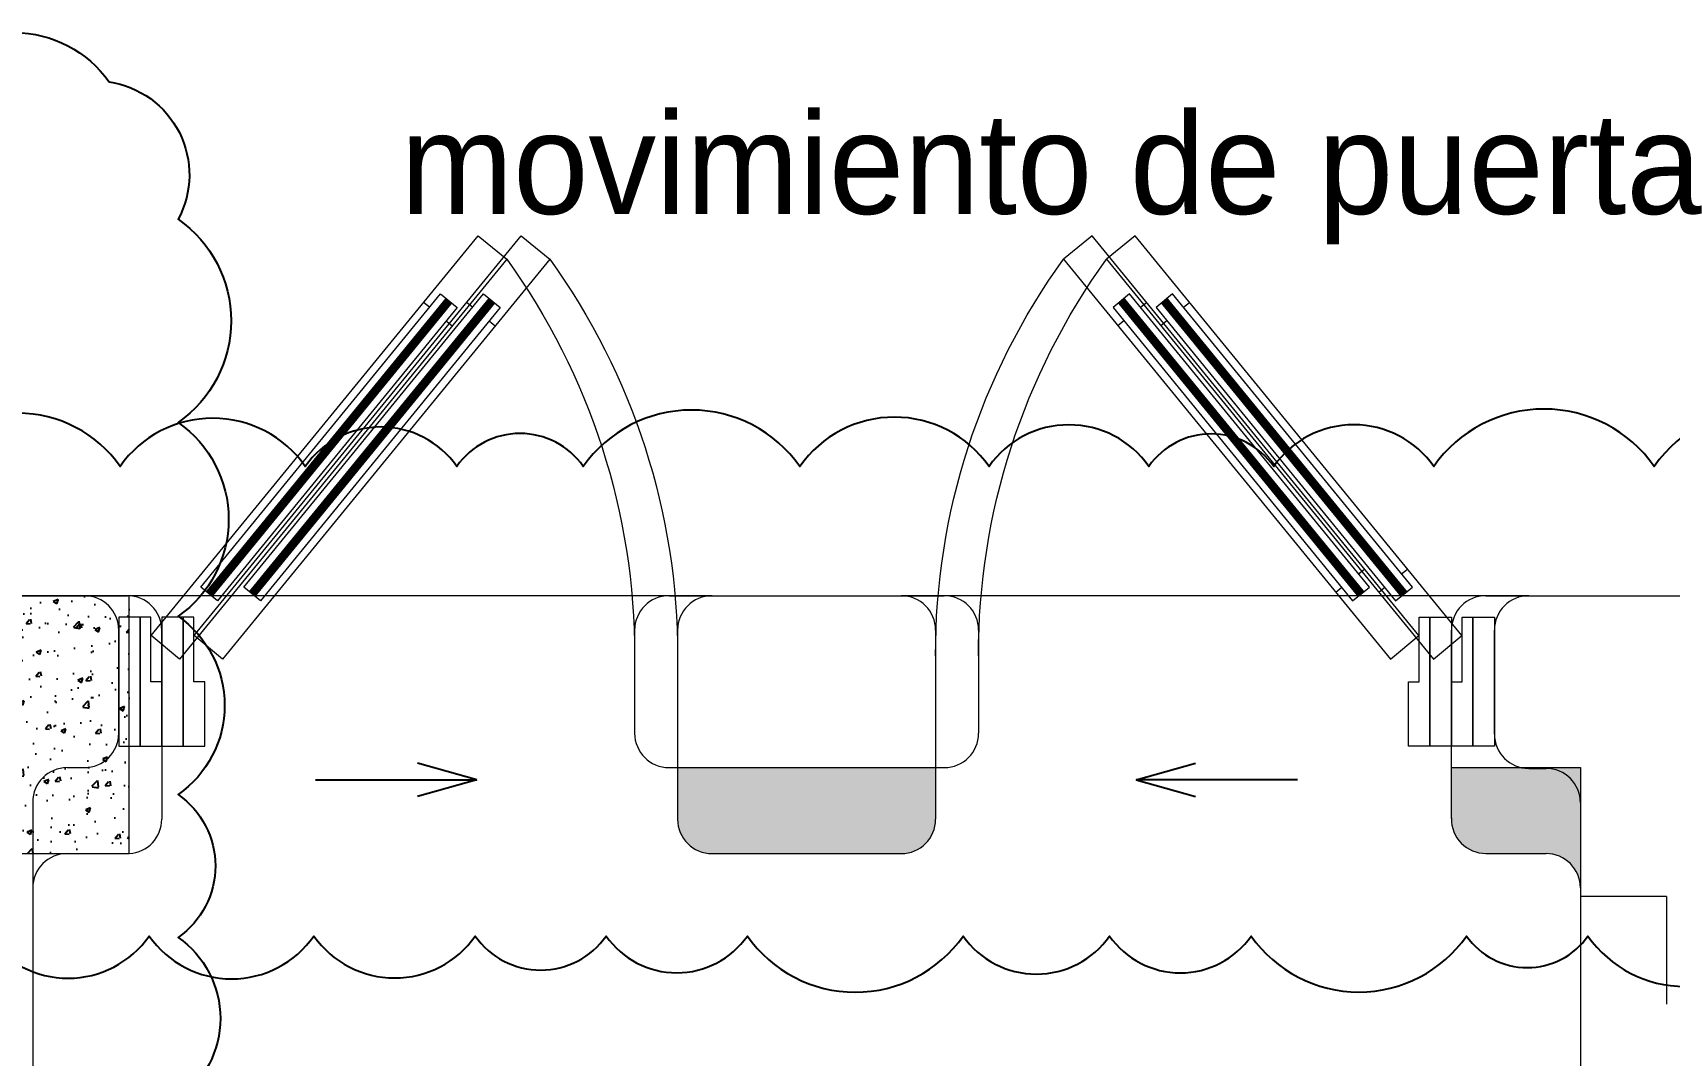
# Model space of a CAD drawing. Header units: metres. Extents: x -232 to 581, y 30 to 789.
# Drawn here: x 105.716 to 107.619, y 676.878 to 678.068 of the extents above; entities that cross this region are included whole.
import ezdxf

# ---------------------------------------------------------------- set-up
doc = ezdxf.new("R2010")
doc.units = ezdxf.units.M
doc.linetypes.add('HIDDEN2', pattern=[0.1875, 0.125, -0.0625])
for name, color, linetype, lineweight in [('A-DOOR', 35, 'Continuous', 5), ('A-WALL', 250, 'Continuous', 20), ('baños', 140, 'Continuous', 0), ('Columnas', 7, 'Continuous', 18), ('piscina', 131, 'Continuous', 0)]:
    doc.layers.add(name, color=color, linetype=linetype, lineweight=lineweight)
doc.layers.add('HATCH', color=8, linetype='Continuous')
doc.layers.add('PISO', color=7, linetype='Continuous', lineweight=5, true_color=0xe6e6e6)
doc.layers.add('RELLENO SECCION', color=8, linetype='Continuous', lineweight=0, transparency=0.4)
doc.styles.get("Standard").update_dxf_attribs({"font": 'arial.ttf'})

# ---------------------------------------------------------------- blocks, each defined once
blk = doc.blocks.new('27.11.2025 LN09 1ER NIVEL')
at = {"layer": 'A-DOOR', "color": 18, "true_color": 0x000000, "extrusion": (0, 0, -1)}
for p, q in [((182.9954, 111.5797), (182.9884, 111.5854)), ((183.8722, 111.5797), (183.8791, 111.5854)), ((183.0147, 111.5639), (183.0217, 111.5582)), ((183.8528, 111.5639), (183.8459, 111.5582)), ((184.1256, 111.2694), (184.1326, 111.2751)), ((184.1063, 111.2536), (184.0993, 111.2479))]:
    blk.add_line(p, q, dxfattribs=at)
for points in [[(-182.6717, 111.1977), (-183.0517, 111.6628), (-183.085, 111.6356), (-182.7045, 111.1705)], [(-184.1958, 111.1977), (-183.8159, 111.6628), (-183.7826, 111.6356), (-184.163, 111.1705)], [(-183.0274, 111.5793), (-182.7486, 111.2381), (-182.7293, 111.254), (-183.008, 111.5952)], [(-183.8402, 111.5793), (-184.1189, 111.2381), (-184.1383, 111.254), (-183.8595, 111.5952)]]:
    blk.add_lwpolyline(points, close=True, dxfattribs=at)
at = {"layer": 'A-DOOR', "color": 18, "true_color": 0x000000}
for points in [[(182.6588, 111.2191), (182.6338, 111.2191), (182.6338, 111.0691), (182.6588, 111.0691)], [(182.6838, 111.0691), (182.6838, 111.1441), (182.6713, 111.1441), (182.6713, 111.2191), (182.6588, 111.2191), (182.6588, 111.0691)], [(184.1838, 111.0691), (184.1838, 111.1441), (184.1963, 111.1441), (184.1963, 111.2191), (184.2088, 111.2191), (184.2088, 111.0691)], [(184.2088, 111.2191), (184.2338, 111.2191), (184.2338, 111.0691), (184.2088, 111.0691)]]:
    blk.add_lwpolyline(points, close=True, dxfattribs=at)
at = {"layer": 'A-DOOR', "color": 18, "true_color": 0x000000, "extrusion": (0, 0, -1)}
for centre, start, end in [((-182.449, 111.1758), 144.1342, 180.1237), ((-184.4186, 111.1758), 359.8764, 35.8659)]:
    blk.add_arc(centre, 0.7848, start, end, dxfattribs=at)
at = {"layer": 'A-WALL', "color": 18, "true_color": 0x000000}
for p, q in [((182.0738, 111.2441), (182.5938, 111.2441)), ((183.2738, 111.2441), (183.5938, 111.2441)), ((184.2738, 111.2441), (185.3938, 111.2441)), ((182.6338, 111.0841), (182.6338, 111.2041)), ((183.2338, 111.2041), (183.2338, 111.0841)), ((183.6338, 111.2041), (183.6338, 111.0841)), ((184.2338, 111.0832), (184.2338, 111.2041)), ((182.5738, 111.0441), (182.5938, 111.0441)), ((183.2738, 111.0441), (183.5938, 111.0441)), ((184.2738, 111.0432), (184.2938, 111.0432)), ((182.5338, 111.0041), (182.5338, 107.5341)), ((184.3338, 111.0032), (184.3338, 109.4841))]:
    blk.add_line(p, q, dxfattribs=at)
for centre, start, end in [((182.5938, 111.2041), 360, 90), ((183.2738, 111.2041), 90, 180), ((183.5938, 111.2041), 0, 90), ((184.2738, 111.2041), 90, 180), ((182.5938, 111.0841), 270, 360), ((183.2738, 111.0841), 180, 270), ((183.5938, 111.0841), 270, 0), ((184.2738, 111.0832), 180, 270), ((182.5738, 111.0041), 90, 180), ((184.2938, 111.0032), 360, 90)]:
    blk.add_arc(centre, 0.04, start, end, dxfattribs=at)
at = {"layer": 'piscina', "color": 18, "true_color": 0x000000, "extrusion": (0, 0, -1), "const_width": 0.01}
for points in [[(-183.0177, 111.5873), (-182.739, 111.246)], [(-183.8498, 111.5873), (-184.1286, 111.246)]]:
    blk.add_lwpolyline(points, dxfattribs=at)
at = {"layer": 'PISO', "color": 18, "true_color": 0x000000}
for p, q in [((183.2738, 111.2441), (182.6338, 111.2441)), ((184.2738, 111.2441), (183.5938, 111.2441))]:
    blk.add_line(p, q, dxfattribs=at)
blk = doc.blocks.new('20.03.2026 LN 09 PRIMER NIVEL ARQ')
at = {"layer": 'HATCH'}
h = blk.add_hatch(dxfattribs=at)
h.set_pattern_fill('AR-CONC', color=1, scale=0.00032)
h.set_pattern_definition([(50, (109.59505, -7.243447), (0.058299094, -0.005100507), [0.006096, -0.067056]), (355, (109.59505, -7.24345), (-0.011277895, 0.06113819), [0.0048768, -0.053644987]), (100.451445, (109.59991, -7.24387), (0.0470212, 0.05603768), [0.005180803, -0.056988878]), (46.1842, (109.59505, -7.22719), (0.086745293, -0.013453545), [0.009144, -0.100584]), (96.63556, (109.60228, -7.22831), (0.07596932, 0.07917636), [0.00777121, -0.085483395]), (351.18415, (109.59505, -7.22719), (0.07596932, 0.07917636), [0.00731519, -0.080467114]), (21, (109.60318, -7.231255), (0.048516605, -0.032724863), [0.006096, -0.067056]), (326, (109.60318, -7.231255), (0.01977665, 0.05894015), [0.0048768, -0.0536448]), (71.451445, (109.607223, -7.23398), (0.068293254, 0.026215286), [0.005180803, -0.05698878]), (37.5, (109.595052, -7.243447), (0.000988353, 0.0270576124), [0, -0.05299456, 0, -0.0544576, 0, -0.053848]), (7.5, (109.595052, -7.243447), (0.021382292, 0.032057784), [0, -0.03104896, 0, -0.05177536, 0, -0.0205232]), (327.5, (109.576927, -7.243447), (0.0433889905, -0.001833198), [0, -0.02032, 0, -0.0633984, 0, -0.0841248]), (317.5, (109.5688, -7.243447), (0.047401338, 0.008136477), [0, -0.026416, 0, -0.04210304, 0, -0.0597408])])
h.paths.add_polyline_path([(1.4263, -42.4932), (1.4263, -42.7932), (2.0263, -42.7932), (2.0263, -42.4932)])
at = {"layer": 'RELLENO SECCION'}
h = blk.add_hatch(color=1, dxfattribs=at)
h.dxf.hatch_style = 1
h.paths.add_polyline_path([(2.664, -42.6932), (2.664, -42.7532, 0.414213), (2.704, -42.7932), (2.924, -42.7932, 0.414214), (2.964, -42.7532), (2.964, -42.6932)])
h = blk.add_hatch(color=1, dxfattribs=at)
h.dxf.hatch_style = 1
edge = h.paths.add_edge_path()
edge.add_line((3.714, -42.6932), (3.564, -42.6932))
edge.add_line((3.564, -42.6932), (3.564, -42.7522))
edge.add_arc((3.604, -42.7531), 0.04, 178.6417, 270)
edge.add_line((3.604, -42.7932), (3.674, -42.7932))
edge.add_arc((3.674, -42.8332), 0.04, 1.9392, 90, ccw=False)
edge.add_line((3.714, -42.8318), (3.714, -42.6932))
at = {"layer": 'A-DOOR', "color": 1, "extrusion": (0, 0, -1)}
for p, q in [((2.4256, -42.1576), (2.4186, -42.1519)), ((3.2024, -42.1576), (3.2094, -42.1519)), ((2.445, -42.1734), (2.4519, -42.1791)), ((3.183, -42.1734), (3.1761, -42.1791)), ((3.4558, -42.4678), (3.4628, -42.4622)), ((3.4365, -42.4837), (3.4295, -42.4893))]:
    blk.add_line(p, q, dxfattribs=at)
for points in [[(-2.1019, -42.5396), (-2.4819, -42.0745), (-2.5152, -42.1017), (-2.1348, -42.5668)], [(-3.5261, -42.5396), (-3.1461, -42.0745), (-3.1128, -42.1017), (-3.4932, -42.5668)], [(-2.4576, -42.1579), (-2.1789, -42.4991), (-2.1595, -42.4833), (-2.4383, -42.1421)], [(-3.1704, -42.1579), (-3.4491, -42.4991), (-3.4685, -42.4833), (-3.1897, -42.1421)]]:
    blk.add_lwpolyline(points, close=True, dxfattribs=at)
at = {"layer": 'A-DOOR', "color": 1}
for points in [[(2.089, -42.5182), (2.064, -42.5182), (2.064, -42.6682), (2.089, -42.6682)], [(2.114, -42.6682), (2.114, -42.5932), (2.1015, -42.5932), (2.1015, -42.5182), (2.089, -42.5182), (2.089, -42.6682)], [(3.514, -42.6682), (3.514, -42.5932), (3.5265, -42.5932), (3.5265, -42.5182), (3.539, -42.5182), (3.539, -42.6682)], [(3.539, -42.5182), (3.564, -42.5182), (3.564, -42.6682), (3.539, -42.6682)]]:
    blk.add_lwpolyline(points, close=True, dxfattribs=at)
at = {"layer": 'A-DOOR', "color": 1, "extrusion": (0, 0, -1)}
for centre, start, end in [((-1.8792, -42.5615), 144.1342, 180.1237), ((-3.7488, -42.5615), 359.8764, 35.8659)]:
    blk.add_arc(centre, 0.7848, start, end, dxfattribs=at)
at = {"layer": 'A-WALL', "color": 1}
for p, q in [((1.404, -42.4932), (2.024, -42.4932)), ((2.704, -42.4932), (2.924, -42.4932)), ((3.604, -42.4932), (4.774, -42.4932)), ((2.064, -42.6532), (2.064, -42.5332)), ((2.064, -42.5332), (2.064, -42.7532)), ((2.664, -42.5332), (2.664, -42.6532)), ((2.964, -42.5332), (2.964, -42.6532)), ((3.564, -42.7522), (3.564, -42.5332)), ((2.664, -42.6532), (2.664, -42.7532)), ((2.964, -42.6532), (2.964, -42.7532)), ((2.664, -42.6932), (2.964, -42.6932)), ((3.564, -42.6932), (3.714, -42.6932)), ((3.714, -42.6932), (3.714, -42.8432)), ((2.704, -42.7932), (2.924, -42.7932)), ((3.604, -42.7932), (3.674, -42.7932)), ((1.914, -42.8332), (1.914, -46.2032)), ((3.714, -42.8318), (3.714, -44.2532))]:
    blk.add_line(p, q, dxfattribs=at)
at = {"layer": 'A-WALL', "color": 1, "linetype": 'HIDDEN2'}
for q in [(3.714, -42.8432), (3.814, -43.4432)]:
    blk.add_line((3.814, -42.8432), q, dxfattribs=at)
at = {"layer": 'A-WALL', "color": 1}
for centre, start, end in [((2.024, -42.5332), 360, 90), ((2.704, -42.5332), 90, 180), ((2.924, -42.5332), 0, 90), ((3.604, -42.5332), 90, 180), ((2.024, -42.7532), 273.2982, 360), ((2.704, -42.7532), 180, 270), ((2.924, -42.7532), 270, 0), ((3.604, -42.7531), 178.6417, 269.9887), ((1.954, -42.8332), 90, 180), ((3.674, -42.8332), 0, 90)]:
    blk.add_arc(centre, 0.04, start, end, dxfattribs=at)
at = {"layer": 'Columnas', "color": 1}
blk.add_lwpolyline([(1.4263, -42.4932), (1.4263, -42.7932), (2.0263, -42.7932), (2.0263, -42.4932)], close=True, dxfattribs=at)
at = {"layer": 'piscina', "color": 1, "extrusion": (0, 0, -1), "const_width": 0.01}
for points in [[(-2.4479, -42.15), (-2.1692, -42.4912)], [(-3.1801, -42.15), (-3.4588, -42.4912)]]:
    blk.add_lwpolyline(points, dxfattribs=at)
at = {"layer": 'PISO', "color": 1}
for p, q in [((2.704, -42.4932), (2.024, -42.4932)), ((3.604, -42.4932), (2.924, -42.4932))]:
    blk.add_line(p, q, dxfattribs=at)
at = {"layer": 'baños', "color": 1, "linetype": 'Continuous'}
for tag, p in [('MODELNUMBER', (-12.0611, -62.0707)), ('MATERIAL', (-12.0611, -62.0709)), ('PRODUCT', (-12.0611, -62.0708)), ('TRADENAME', (-12.0611, -62.0708))]:
    blk.add_attdef(tag, p, '', height=0.0000254, rotation=359.9999, dxfattribs=at)

msp = doc.modelspace()

# ---------------------------------------------------------------- linework, layer by layer
at = {"color": 6}
for p, q in [((106.2323, 677.1984), (106.1633, 677.2178)), ((106.9992, 677.1984), (107.0683, 677.2178)), ((106.0447, 677.1984), (106.2323, 677.1984)), ((106.2323, 677.1984), (106.1633, 677.179)), ((107.1869, 677.1984), (106.9992, 677.1984)), ((106.9992, 677.1984), (107.0683, 677.179))]:
    msp.add_line(p, q, dxfattribs=at)
for points in [[(105.5847, 678.0103, -0.520567), (105.8045, 678.0103, -0.520567), (105.8849, 677.8506, -0.520567), (105.8849, 677.6141, -0.520567), (105.8849, 677.3886, -0.520567), (105.8849, 677.1812, -0.520567), (105.8849, 677.015, -0.520567), (105.8849, 676.8265, -0.520567), (105.8849, 676.6357, -0.520567), (105.8849, 676.4238, -0.520567), (105.8849, 676.1994, -0.520567), (105.8849, 675.9837, -0.520567), (105.8849, 675.731, -0.520567), (105.8849, 675.5821, -0.520567)], [(107.8669, 677.563, 0.520567), (107.6016, 677.563, 0.520567), (107.3452, 677.563, 0.520567), (107.1591, 677.563, 0.520567), (107.0138, 677.563, 0.520567), (106.828, 677.563, 0.520567), (106.6079, 677.563, 0.520567), (106.3561, 677.563, 0.520567), (106.2089, 677.563, 0.520567), (106.0328, 677.563, 0.520567), (105.8174, 677.563, 0.520567), (105.5799, 677.563, 0.520567)], [(105.6626, 677.0166, 0.520567), (105.8512, 677.0166, 0.520567), (106.0428, 677.0166, 0.520567), (106.2304, 677.0166, 0.520567), (106.3827, 677.0166, 0.520567), (106.5469, 677.0166, 0.520567), (106.7979, 677.0166, 0.520567), (106.9681, 677.0166, 0.520567), (107.1329, 677.0166, 0.520567), (107.3833, 677.0166, 0.520567), (107.5246, 677.0166, 0.520567), (107.7502, 677.0166, 0.520567)]]:
    msp.add_lwpolyline(points, format="xyb", dxfattribs=at)

# ---------------------------------------------------------------- block references
at = {"color": 1}
for name, p in [('20.03.2026 LN 09 PRIMER NIVEL ARQ', (103.8018, 719.9057)), ('27.11.2025 LN09 1ER NIVEL', (-76.818, 566.1684))]:
    msp.add_blockref(name, p, dxfattribs=at)

# ---------------------------------------------------------------- texts
at = {"color": 6, "insert": (104.8602, 677.9744), "char_height": 0.117677, "attachment_point": 1}
msp.add_mtext_dynamic_manual_height_columns('\\pxqc;{\\fCentury Gothic|b0|i0|c0|p34;movimiento de puerta}', width=4.079819, gutter_width=0.0869, heights=[0.525], dxfattribs=at)

doc.saveas('drawing.dxf')
